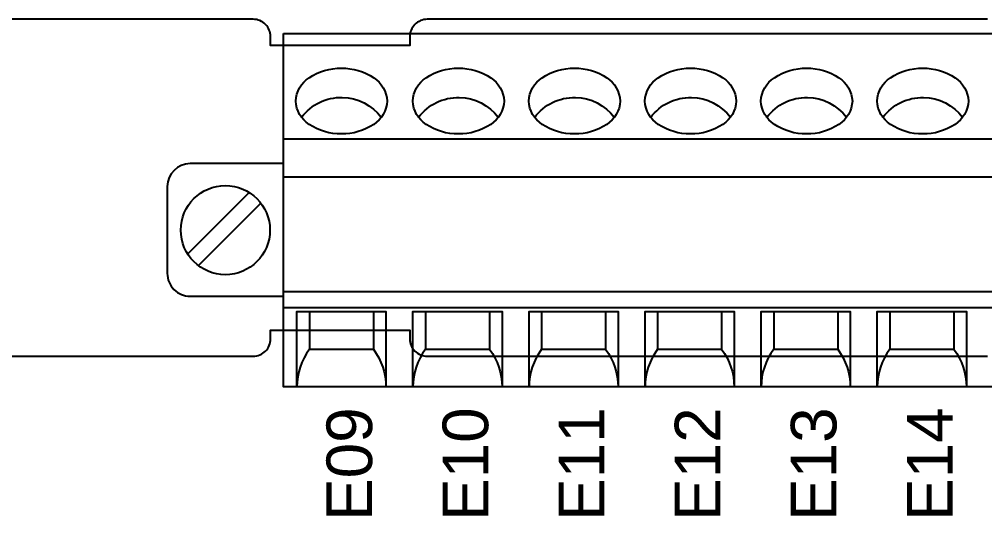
# Model space of a CAD drawing. Extents: x 0.3 to 23.7, y 0.2 to 17.8.
# Drawn here: x 20.347 to 22.011, y 3.243 to 4.097 of the extents above; entities that cross this region are included whole.
import ezdxf

# ---------------------------------------------------------------- set-up
doc = ezdxf.new("R2010")
doc.units = 0
doc.header["$MEASUREMENT"] = 0
for name, color, linetype in [('4_01__0-__EMPTY', 7, 'CONTINUOUS'), ('4_02__B-___3__DI___4__DO__', 7, 'CONTINUOUS'), ('4_03__1-___4__DI___4__DO_E', 7, 'CONTINUOUS'), ('4_04__C-___4__DI___4__DO_F', 7, 'CONTINUOUS'), ('4_05__D-___4__DI___3__DO_E', 7, 'CONTINUOUS'), ('4_06__2-___8__DO__ELECTROM', 7, 'CONTINUOUS'), ('4_07__3-___8__DI', 7, 'CONTINUOUS'), ('4_08__4-___14__DI', 7, 'CONTINUOUS'), ('4_09__6-___4__AI___4__AO__', 7, 'CONTINUOUS')]:
    doc.layers.add(name, color=color, linetype=linetype)
doc.styles.add('ARIAL', font='arial.ttf')

msp = doc.modelspace()

# ---------------------------------------------------------------- linework, layer by layer
at = {"layer": '4_01__0-__EMPTY'}
for points in [[(22.0155, 4.0971), (21.0502, 4.0971, 0.414214), (21.0203, 4.0672), (21.0203, 4.0521), (20.7803, 4.0521), (20.7803, 4.0672, 0.414214), (20.7505, 4.0971), (19.8552, 4.0971, 0.414214)], [(19.8552, 3.5171), (20.7505, 3.5171, 0.414214), (20.7803, 3.547), (20.7803, 3.5621), (21.0203, 3.5621), (21.0203, 3.547, 0.414214), (21.0502, 3.5171), (22.0155, 3.5171, 0.414214)]]:
    msp.add_lwpolyline(points, format="xyb", dxfattribs=at)
at = {"layer": '4_02__B-___3__DI___4__DO__'}
msp.add_lwpolyline([(20.8024, 4.0728), (22.4024, 4.0728), (22.4024, 3.4641), (20.8024, 3.4641)], close=True, dxfattribs=at)
for points in [[(20.8236, 3.9563, -0.244062), (20.8467, 3.9964, -0.154167), (20.9024, 4.013, -0.154167), (20.958, 3.9964, -0.236767), (20.9811, 3.9563, -0.24406), (20.958, 3.9163, -0.154167), (20.9024, 3.8997, -0.154167), (20.8467, 3.9163, -0.244061)], [(21.0252, 3.9563, -0.244062), (21.0483, 3.9964, -0.154167), (21.1039, 4.0129, -0.154167), (21.1596, 3.9964, -0.236767), (21.1827, 3.9563, -0.24406), (21.1596, 3.9163, -0.154167), (21.1039, 3.8997, -0.154167), (21.0483, 3.9163, -0.244061)], [(21.2252, 3.9563, -0.244062), (21.2483, 3.9964, -0.154167), (21.3039, 4.0129, -0.154167), (21.3596, 3.9964, -0.236767), (21.3827, 3.9563, -0.24406), (21.3596, 3.9163, -0.154167), (21.3039, 3.8997, -0.154167), (21.2483, 3.9163, -0.244061)], [(21.4252, 3.9563, -0.244062), (21.4483, 3.9964, -0.154167), (21.5039, 4.0129, -0.154167), (21.5596, 3.9964, -0.236767), (21.5827, 3.9563, -0.24406), (21.5596, 3.9163, -0.154167), (21.5039, 3.8997, -0.154167), (21.4483, 3.9163, -0.244061)], [(21.6252, 3.9563, -0.244062), (21.6483, 3.9964, -0.154167), (21.7039, 4.0129, -0.154167), (21.7596, 3.9964, -0.236767), (21.7827, 3.9563, -0.24406), (21.7596, 3.9163, -0.154167), (21.7039, 3.8997, -0.154167), (21.6483, 3.9163, -0.244061)], [(21.8252, 3.9563, -0.244062), (21.8483, 3.9964, -0.154167), (21.9039, 4.0129, -0.154167), (21.9596, 3.9964, -0.236767), (21.9827, 3.9563, -0.24406), (21.9596, 3.9163, -0.154167), (21.9039, 3.8997, -0.154167), (21.8483, 3.9163, -0.244061)]]:
    msp.add_lwpolyline(points, format="xyb", close=True, dxfattribs=at)
for points in [[(20.8337, 3.9283, -0.001746), (20.8338, 3.9284, -0.240907), (20.9039, 3.9627, -0.231198), (20.9709, 3.9284, -0.005828), (20.9712, 3.9285)], [(21.0353, 3.9283, -0.001746), (21.0354, 3.9284, -0.240907), (21.1055, 3.9626, -0.231198), (21.1725, 3.9284, -0.005828), (21.1728, 3.9285)], [(21.2353, 3.9283, -0.001746), (21.2354, 3.9284, -0.240907), (21.3055, 3.9626, -0.231198), (21.3725, 3.9284, -0.005828), (21.3728, 3.9285)], [(21.4353, 3.9283, -0.001746), (21.4354, 3.9284, -0.240907), (21.5055, 3.9626, -0.231198), (21.5725, 3.9284, -0.005828), (21.5728, 3.9285)], [(21.6353, 3.9283, -0.001746), (21.6354, 3.9284, -0.240907), (21.7055, 3.9626, -0.231198), (21.7725, 3.9284, -0.005828), (21.7728, 3.9285)], [(21.8353, 3.9283, -0.001746), (21.8354, 3.9284, -0.240907), (21.9055, 3.9626, -0.231198), (21.9725, 3.9284, -0.005828), (21.9728, 3.9285)], [(20.8024, 3.8486), (20.6417, 3.8486, 0.414169), (20.6024, 3.8093), (20.6024, 3.6597, 0.414258), (20.6417, 3.6203), (20.8024, 3.6203)], [(20.8472, 3.5941), (20.8472, 3.529, 0.162853), (20.8256, 3.4641, 1.944453)], [(20.9575, 3.5941), (20.9575, 3.529, -0.162853), (20.9791, 3.4641, -1.944453)], [(21.0472, 3.5941), (21.0472, 3.529, 0.162853), (21.0256, 3.4641, 1.944453)], [(21.1575, 3.5941), (21.1575, 3.529, -0.162853), (21.1791, 3.4641, -1.944453)], [(21.2472, 3.5941), (21.2472, 3.529, 0.162853), (21.2256, 3.4641, 1.944453)], [(21.3575, 3.5941), (21.3575, 3.529, -0.162853), (21.3791, 3.4641, -1.944453)], [(21.4472, 3.5941), (21.4472, 3.529, 0.162853), (21.4256, 3.4641, 1.944453)], [(21.5575, 3.5941), (21.5575, 3.529, -0.162853), (21.5791, 3.4641, -1.944453)], [(21.6472, 3.5941), (21.6472, 3.529, 0.162853), (21.6256, 3.4641, 1.944453)], [(21.7575, 3.5941), (21.7575, 3.529, -0.162853), (21.7791, 3.4641, -1.944453)], [(21.8472, 3.5941), (21.8472, 3.529, 0.162853), (21.8256, 3.4641, 1.944453)], [(21.9575, 3.5941), (21.9575, 3.529, -0.162853), (21.9791, 3.4641, -1.944453)]]:
    msp.add_lwpolyline(points, format="xyb", dxfattribs=at)
for points in [[(20.8024, 3.8912), (22.4024, 3.8912)], [(20.8024, 3.8257), (22.4024, 3.8257)], [(20.6375, 3.6931), (20.7434, 3.799)], [(20.6559, 3.6731), (20.7635, 3.7807)], [(20.8024, 3.6286), (22.4024, 3.6286)], [(20.8024, 3.6008), (22.4024, 3.6008)], [(20.8256, 3.4641), (20.8256, 3.5941), (20.9791, 3.5941), (20.9791, 3.4641)], [(21.0256, 3.4641), (21.0256, 3.5941), (21.1791, 3.5941), (21.1791, 3.4641)], [(21.2256, 3.4641), (21.2256, 3.5941), (21.3791, 3.5941), (21.3791, 3.4641)], [(21.4256, 3.4641), (21.4256, 3.5941), (21.5791, 3.5941), (21.5791, 3.4641)], [(21.6256, 3.4641), (21.6256, 3.5941), (21.7791, 3.5941), (21.7791, 3.4641)], [(21.8256, 3.4641), (21.8256, 3.5941), (21.9791, 3.5941), (21.9791, 3.4641)], [(20.8472, 3.529), (20.9575, 3.529)], [(21.0472, 3.529), (21.1575, 3.529)], [(21.2472, 3.529), (21.3575, 3.529)], [(21.4472, 3.529), (21.5575, 3.529)], [(21.6472, 3.529), (21.7575, 3.529)], [(21.8472, 3.529), (21.9575, 3.529)]]:
    msp.add_lwpolyline(points, dxfattribs=at)
msp.add_circle((20.7024, 3.7342), 0.0768, dxfattribs=at)
at = {"layer": '4_03__1-___4__DI___4__DO_E'}
msp.add_lwpolyline([(20.8024, 4.0728), (22.4024, 4.0728), (22.4024, 3.4641), (20.8024, 3.4641)], close=True, dxfattribs=at)
for points in [[(20.8236, 3.9563, -0.244062), (20.8467, 3.9964, -0.154167), (20.9024, 4.013, -0.154167), (20.958, 3.9964, -0.236767), (20.9811, 3.9563, -0.24406), (20.958, 3.9163, -0.154167), (20.9024, 3.8997, -0.154167), (20.8467, 3.9163, -0.244061)], [(21.0252, 3.9563, -0.244062), (21.0483, 3.9964, -0.154167), (21.1039, 4.0129, -0.154167), (21.1596, 3.9964, -0.236767), (21.1827, 3.9563, -0.24406), (21.1596, 3.9163, -0.154167), (21.1039, 3.8997, -0.154167), (21.0483, 3.9163, -0.244061)], [(21.2252, 3.9563, -0.244062), (21.2483, 3.9964, -0.154167), (21.3039, 4.0129, -0.154167), (21.3596, 3.9964, -0.236767), (21.3827, 3.9563, -0.24406), (21.3596, 3.9163, -0.154167), (21.3039, 3.8997, -0.154167), (21.2483, 3.9163, -0.244061)], [(21.4252, 3.9563, -0.244062), (21.4483, 3.9964, -0.154167), (21.5039, 4.0129, -0.154167), (21.5596, 3.9964, -0.236767), (21.5827, 3.9563, -0.24406), (21.5596, 3.9163, -0.154167), (21.5039, 3.8997, -0.154167), (21.4483, 3.9163, -0.244061)], [(21.6252, 3.9563, -0.244062), (21.6483, 3.9964, -0.154167), (21.7039, 4.0129, -0.154167), (21.7596, 3.9964, -0.236767), (21.7827, 3.9563, -0.24406), (21.7596, 3.9163, -0.154167), (21.7039, 3.8997, -0.154167), (21.6483, 3.9163, -0.244061)], [(21.8252, 3.9563, -0.244062), (21.8483, 3.9964, -0.154167), (21.9039, 4.0129, -0.154167), (21.9596, 3.9964, -0.236767), (21.9827, 3.9563, -0.24406), (21.9596, 3.9163, -0.154167), (21.9039, 3.8997, -0.154167), (21.8483, 3.9163, -0.244061)]]:
    msp.add_lwpolyline(points, format="xyb", close=True, dxfattribs=at)
for points in [[(20.8337, 3.9283, -0.001746), (20.8338, 3.9284, -0.240907), (20.9039, 3.9627, -0.231198), (20.9709, 3.9284, -0.005828), (20.9712, 3.9285)], [(21.0353, 3.9283, -0.001746), (21.0354, 3.9284, -0.240907), (21.1055, 3.9626, -0.231198), (21.1725, 3.9284, -0.005828), (21.1728, 3.9285)], [(21.2353, 3.9283, -0.001746), (21.2354, 3.9284, -0.240907), (21.3055, 3.9626, -0.231198), (21.3725, 3.9284, -0.005828), (21.3728, 3.9285)], [(21.4353, 3.9283, -0.001746), (21.4354, 3.9284, -0.240907), (21.5055, 3.9626, -0.231198), (21.5725, 3.9284, -0.005828), (21.5728, 3.9285)], [(21.6353, 3.9283, -0.001746), (21.6354, 3.9284, -0.240907), (21.7055, 3.9626, -0.231198), (21.7725, 3.9284, -0.005828), (21.7728, 3.9285)], [(21.8353, 3.9283, -0.001746), (21.8354, 3.9284, -0.240907), (21.9055, 3.9626, -0.231198), (21.9725, 3.9284, -0.005828), (21.9728, 3.9285)], [(20.8024, 3.8486), (20.6417, 3.8486, 0.414169), (20.6024, 3.8093), (20.6024, 3.6597, 0.414258), (20.6417, 3.6203), (20.8024, 3.6203)], [(20.8472, 3.5941), (20.8472, 3.529, 0.162853), (20.8256, 3.4641, 1.944453)], [(20.9575, 3.5941), (20.9575, 3.529, -0.162853), (20.9791, 3.4641, -1.944453)], [(21.0472, 3.5941), (21.0472, 3.529, 0.162853), (21.0256, 3.4641, 1.944453)], [(21.1575, 3.5941), (21.1575, 3.529, -0.162853), (21.1791, 3.4641, -1.944453)], [(21.2472, 3.5941), (21.2472, 3.529, 0.162853), (21.2256, 3.4641, 1.944453)], [(21.3575, 3.5941), (21.3575, 3.529, -0.162853), (21.3791, 3.4641, -1.944453)], [(21.4472, 3.5941), (21.4472, 3.529, 0.162853), (21.4256, 3.4641, 1.944453)], [(21.5575, 3.5941), (21.5575, 3.529, -0.162853), (21.5791, 3.4641, -1.944453)], [(21.6472, 3.5941), (21.6472, 3.529, 0.162853), (21.6256, 3.4641, 1.944453)], [(21.7575, 3.5941), (21.7575, 3.529, -0.162853), (21.7791, 3.4641, -1.944453)], [(21.8472, 3.5941), (21.8472, 3.529, 0.162853), (21.8256, 3.4641, 1.944453)], [(21.9575, 3.5941), (21.9575, 3.529, -0.162853), (21.9791, 3.4641, -1.944453)]]:
    msp.add_lwpolyline(points, format="xyb", dxfattribs=at)
for points in [[(20.8024, 3.8912), (22.4024, 3.8912)], [(20.8024, 3.8257), (22.4024, 3.8257)], [(20.6375, 3.6931), (20.7434, 3.799)], [(20.6559, 3.6731), (20.7635, 3.7807)], [(20.8024, 3.6286), (22.4024, 3.6286)], [(20.8024, 3.6008), (22.4024, 3.6008)], [(20.8256, 3.4641), (20.8256, 3.5941), (20.9791, 3.5941), (20.9791, 3.4641)], [(21.0256, 3.4641), (21.0256, 3.5941), (21.1791, 3.5941), (21.1791, 3.4641)], [(21.2256, 3.4641), (21.2256, 3.5941), (21.3791, 3.5941), (21.3791, 3.4641)], [(21.4256, 3.4641), (21.4256, 3.5941), (21.5791, 3.5941), (21.5791, 3.4641)], [(21.6256, 3.4641), (21.6256, 3.5941), (21.7791, 3.5941), (21.7791, 3.4641)], [(21.8256, 3.4641), (21.8256, 3.5941), (21.9791, 3.5941), (21.9791, 3.4641)], [(20.8472, 3.529), (20.9575, 3.529)], [(21.0472, 3.529), (21.1575, 3.529)], [(21.2472, 3.529), (21.3575, 3.529)], [(21.4472, 3.529), (21.5575, 3.529)], [(21.6472, 3.529), (21.7575, 3.529)], [(21.8472, 3.529), (21.9575, 3.529)]]:
    msp.add_lwpolyline(points, dxfattribs=at)
msp.add_circle((20.7024, 3.7342), 0.0768, dxfattribs=at)
at = {"layer": '4_04__C-___4__DI___4__DO_F'}
msp.add_lwpolyline([(20.8024, 4.0728), (22.4024, 4.0728), (22.4024, 3.4641), (20.8024, 3.4641)], close=True, dxfattribs=at)
for points in [[(20.8236, 3.9563, -0.244062), (20.8467, 3.9964, -0.154167), (20.9024, 4.013, -0.154167), (20.958, 3.9964, -0.236767), (20.9811, 3.9563, -0.24406), (20.958, 3.9163, -0.154167), (20.9024, 3.8997, -0.154167), (20.8467, 3.9163, -0.244061)], [(21.0252, 3.9563, -0.244062), (21.0483, 3.9964, -0.154167), (21.1039, 4.0129, -0.154167), (21.1596, 3.9964, -0.236767), (21.1827, 3.9563, -0.24406), (21.1596, 3.9163, -0.154167), (21.1039, 3.8997, -0.154167), (21.0483, 3.9163, -0.244061)], [(21.2252, 3.9563, -0.244062), (21.2483, 3.9964, -0.154167), (21.3039, 4.0129, -0.154167), (21.3596, 3.9964, -0.236767), (21.3827, 3.9563, -0.24406), (21.3596, 3.9163, -0.154167), (21.3039, 3.8997, -0.154167), (21.2483, 3.9163, -0.244061)], [(21.4252, 3.9563, -0.244062), (21.4483, 3.9964, -0.154167), (21.5039, 4.0129, -0.154167), (21.5596, 3.9964, -0.236767), (21.5827, 3.9563, -0.24406), (21.5596, 3.9163, -0.154167), (21.5039, 3.8997, -0.154167), (21.4483, 3.9163, -0.244061)], [(21.6252, 3.9563, -0.244062), (21.6483, 3.9964, -0.154167), (21.7039, 4.0129, -0.154167), (21.7596, 3.9964, -0.236767), (21.7827, 3.9563, -0.24406), (21.7596, 3.9163, -0.154167), (21.7039, 3.8997, -0.154167), (21.6483, 3.9163, -0.244061)], [(21.8252, 3.9563, -0.244062), (21.8483, 3.9964, -0.154167), (21.9039, 4.0129, -0.154167), (21.9596, 3.9964, -0.236767), (21.9827, 3.9563, -0.24406), (21.9596, 3.9163, -0.154167), (21.9039, 3.8997, -0.154167), (21.8483, 3.9163, -0.244061)]]:
    msp.add_lwpolyline(points, format="xyb", close=True, dxfattribs=at)
for points in [[(20.8337, 3.9283, -0.001746), (20.8338, 3.9284, -0.240907), (20.9039, 3.9627, -0.231198), (20.9709, 3.9284, -0.005828), (20.9712, 3.9285)], [(21.0353, 3.9283, -0.001746), (21.0354, 3.9284, -0.240907), (21.1055, 3.9626, -0.231198), (21.1725, 3.9284, -0.005828), (21.1728, 3.9285)], [(21.2353, 3.9283, -0.001746), (21.2354, 3.9284, -0.240907), (21.3055, 3.9626, -0.231198), (21.3725, 3.9284, -0.005828), (21.3728, 3.9285)], [(21.4353, 3.9283, -0.001746), (21.4354, 3.9284, -0.240907), (21.5055, 3.9626, -0.231198), (21.5725, 3.9284, -0.005828), (21.5728, 3.9285)], [(21.6353, 3.9283, -0.001746), (21.6354, 3.9284, -0.240907), (21.7055, 3.9626, -0.231198), (21.7725, 3.9284, -0.005828), (21.7728, 3.9285)], [(21.8353, 3.9283, -0.001746), (21.8354, 3.9284, -0.240907), (21.9055, 3.9626, -0.231198), (21.9725, 3.9284, -0.005828), (21.9728, 3.9285)], [(20.8024, 3.8486), (20.6417, 3.8486, 0.414169), (20.6024, 3.8093), (20.6024, 3.6597, 0.414258), (20.6417, 3.6203), (20.8024, 3.6203)], [(20.8472, 3.5941), (20.8472, 3.529, 0.162853), (20.8256, 3.4641, 1.944453)], [(20.9575, 3.5941), (20.9575, 3.529, -0.162853), (20.9791, 3.4641, -1.944453)], [(21.0472, 3.5941), (21.0472, 3.529, 0.162853), (21.0256, 3.4641, 1.944453)], [(21.1575, 3.5941), (21.1575, 3.529, -0.162853), (21.1791, 3.4641, -1.944453)], [(21.2472, 3.5941), (21.2472, 3.529, 0.162853), (21.2256, 3.4641, 1.944453)], [(21.3575, 3.5941), (21.3575, 3.529, -0.162853), (21.3791, 3.4641, -1.944453)], [(21.4472, 3.5941), (21.4472, 3.529, 0.162853), (21.4256, 3.4641, 1.944453)], [(21.5575, 3.5941), (21.5575, 3.529, -0.162853), (21.5791, 3.4641, -1.944453)], [(21.6472, 3.5941), (21.6472, 3.529, 0.162853), (21.6256, 3.4641, 1.944453)], [(21.7575, 3.5941), (21.7575, 3.529, -0.162853), (21.7791, 3.4641, -1.944453)], [(21.8472, 3.5941), (21.8472, 3.529, 0.162853), (21.8256, 3.4641, 1.944453)], [(21.9575, 3.5941), (21.9575, 3.529, -0.162853), (21.9791, 3.4641, -1.944453)]]:
    msp.add_lwpolyline(points, format="xyb", dxfattribs=at)
for points in [[(20.8024, 3.8912), (22.4024, 3.8912)], [(20.8024, 3.8257), (22.4024, 3.8257)], [(20.6375, 3.6931), (20.7434, 3.799)], [(20.6559, 3.6731), (20.7635, 3.7807)], [(20.8024, 3.6286), (22.4024, 3.6286)], [(20.8024, 3.6008), (22.4024, 3.6008)], [(20.8256, 3.4641), (20.8256, 3.5941), (20.9791, 3.5941), (20.9791, 3.4641)], [(21.0256, 3.4641), (21.0256, 3.5941), (21.1791, 3.5941), (21.1791, 3.4641)], [(21.2256, 3.4641), (21.2256, 3.5941), (21.3791, 3.5941), (21.3791, 3.4641)], [(21.4256, 3.4641), (21.4256, 3.5941), (21.5791, 3.5941), (21.5791, 3.4641)], [(21.6256, 3.4641), (21.6256, 3.5941), (21.7791, 3.5941), (21.7791, 3.4641)], [(21.8256, 3.4641), (21.8256, 3.5941), (21.9791, 3.5941), (21.9791, 3.4641)], [(20.8472, 3.529), (20.9575, 3.529)], [(21.0472, 3.529), (21.1575, 3.529)], [(21.2472, 3.529), (21.3575, 3.529)], [(21.4472, 3.529), (21.5575, 3.529)], [(21.6472, 3.529), (21.7575, 3.529)], [(21.8472, 3.529), (21.9575, 3.529)]]:
    msp.add_lwpolyline(points, dxfattribs=at)
msp.add_circle((20.7024, 3.7342), 0.0768, dxfattribs=at)
at = {"layer": '4_05__D-___4__DI___3__DO_E'}
msp.add_lwpolyline([(20.8024, 4.0728), (22.4024, 4.0728), (22.4024, 3.4641), (20.8024, 3.4641)], close=True, dxfattribs=at)
for points in [[(20.8236, 3.9563, -0.244062), (20.8467, 3.9964, -0.154167), (20.9024, 4.013, -0.154167), (20.958, 3.9964, -0.236767), (20.9811, 3.9563, -0.24406), (20.958, 3.9163, -0.154167), (20.9024, 3.8997, -0.154167), (20.8467, 3.9163, -0.244061)], [(21.0252, 3.9563, -0.244062), (21.0483, 3.9964, -0.154167), (21.1039, 4.0129, -0.154167), (21.1596, 3.9964, -0.236767), (21.1827, 3.9563, -0.24406), (21.1596, 3.9163, -0.154167), (21.1039, 3.8997, -0.154167), (21.0483, 3.9163, -0.244061)], [(21.2252, 3.9563, -0.244062), (21.2483, 3.9964, -0.154167), (21.3039, 4.0129, -0.154167), (21.3596, 3.9964, -0.236767), (21.3827, 3.9563, -0.24406), (21.3596, 3.9163, -0.154167), (21.3039, 3.8997, -0.154167), (21.2483, 3.9163, -0.244061)], [(21.4252, 3.9563, -0.244062), (21.4483, 3.9964, -0.154167), (21.5039, 4.0129, -0.154167), (21.5596, 3.9964, -0.236767), (21.5827, 3.9563, -0.24406), (21.5596, 3.9163, -0.154167), (21.5039, 3.8997, -0.154167), (21.4483, 3.9163, -0.244061)], [(21.6252, 3.9563, -0.244062), (21.6483, 3.9964, -0.154167), (21.7039, 4.0129, -0.154167), (21.7596, 3.9964, -0.236767), (21.7827, 3.9563, -0.24406), (21.7596, 3.9163, -0.154167), (21.7039, 3.8997, -0.154167), (21.6483, 3.9163, -0.244061)], [(21.8252, 3.9563, -0.244062), (21.8483, 3.9964, -0.154167), (21.9039, 4.0129, -0.154167), (21.9596, 3.9964, -0.236767), (21.9827, 3.9563, -0.24406), (21.9596, 3.9163, -0.154167), (21.9039, 3.8997, -0.154167), (21.8483, 3.9163, -0.244061)]]:
    msp.add_lwpolyline(points, format="xyb", close=True, dxfattribs=at)
for points in [[(20.8337, 3.9283, -0.001746), (20.8338, 3.9284, -0.240907), (20.9039, 3.9627, -0.231198), (20.9709, 3.9284, -0.005828), (20.9712, 3.9285)], [(21.0353, 3.9283, -0.001746), (21.0354, 3.9284, -0.240907), (21.1055, 3.9626, -0.231198), (21.1725, 3.9284, -0.005828), (21.1728, 3.9285)], [(21.2353, 3.9283, -0.001746), (21.2354, 3.9284, -0.240907), (21.3055, 3.9626, -0.231198), (21.3725, 3.9284, -0.005828), (21.3728, 3.9285)], [(21.4353, 3.9283, -0.001746), (21.4354, 3.9284, -0.240907), (21.5055, 3.9626, -0.231198), (21.5725, 3.9284, -0.005828), (21.5728, 3.9285)], [(21.6353, 3.9283, -0.001746), (21.6354, 3.9284, -0.240907), (21.7055, 3.9626, -0.231198), (21.7725, 3.9284, -0.005828), (21.7728, 3.9285)], [(21.8353, 3.9283, -0.001746), (21.8354, 3.9284, -0.240907), (21.9055, 3.9626, -0.231198), (21.9725, 3.9284, -0.005828), (21.9728, 3.9285)], [(20.8024, 3.8486), (20.6417, 3.8486, 0.414169), (20.6024, 3.8093), (20.6024, 3.6597, 0.414258), (20.6417, 3.6203), (20.8024, 3.6203)], [(20.8472, 3.5941), (20.8472, 3.529, 0.162853), (20.8256, 3.4641, 1.944453)], [(20.9575, 3.5941), (20.9575, 3.529, -0.162853), (20.9791, 3.4641, -1.944453)], [(21.0472, 3.5941), (21.0472, 3.529, 0.162853), (21.0256, 3.4641, 1.944453)], [(21.1575, 3.5941), (21.1575, 3.529, -0.162853), (21.1791, 3.4641, -1.944453)], [(21.2472, 3.5941), (21.2472, 3.529, 0.162853), (21.2256, 3.4641, 1.944453)], [(21.3575, 3.5941), (21.3575, 3.529, -0.162853), (21.3791, 3.4641, -1.944453)], [(21.4472, 3.5941), (21.4472, 3.529, 0.162853), (21.4256, 3.4641, 1.944453)], [(21.5575, 3.5941), (21.5575, 3.529, -0.162853), (21.5791, 3.4641, -1.944453)], [(21.6472, 3.5941), (21.6472, 3.529, 0.162853), (21.6256, 3.4641, 1.944453)], [(21.7575, 3.5941), (21.7575, 3.529, -0.162853), (21.7791, 3.4641, -1.944453)], [(21.8472, 3.5941), (21.8472, 3.529, 0.162853), (21.8256, 3.4641, 1.944453)], [(21.9575, 3.5941), (21.9575, 3.529, -0.162853), (21.9791, 3.4641, -1.944453)]]:
    msp.add_lwpolyline(points, format="xyb", dxfattribs=at)
for points in [[(20.8024, 3.8912), (22.4024, 3.8912)], [(20.8024, 3.8257), (22.4024, 3.8257)], [(20.6375, 3.6931), (20.7434, 3.799)], [(20.6559, 3.6731), (20.7635, 3.7807)], [(20.8024, 3.6286), (22.4024, 3.6286)], [(20.8024, 3.6008), (22.4024, 3.6008)], [(20.8256, 3.4641), (20.8256, 3.5941), (20.9791, 3.5941), (20.9791, 3.4641)], [(21.0256, 3.4641), (21.0256, 3.5941), (21.1791, 3.5941), (21.1791, 3.4641)], [(21.2256, 3.4641), (21.2256, 3.5941), (21.3791, 3.5941), (21.3791, 3.4641)], [(21.4256, 3.4641), (21.4256, 3.5941), (21.5791, 3.5941), (21.5791, 3.4641)], [(21.6256, 3.4641), (21.6256, 3.5941), (21.7791, 3.5941), (21.7791, 3.4641)], [(21.8256, 3.4641), (21.8256, 3.5941), (21.9791, 3.5941), (21.9791, 3.4641)], [(20.8472, 3.529), (20.9575, 3.529)], [(21.0472, 3.529), (21.1575, 3.529)], [(21.2472, 3.529), (21.3575, 3.529)], [(21.4472, 3.529), (21.5575, 3.529)], [(21.6472, 3.529), (21.7575, 3.529)], [(21.8472, 3.529), (21.9575, 3.529)]]:
    msp.add_lwpolyline(points, dxfattribs=at)
msp.add_circle((20.7024, 3.7342), 0.0768, dxfattribs=at)
at = {"layer": '4_06__2-___8__DO__ELECTROM'}
msp.add_lwpolyline([(20.8024, 4.0728), (22.4024, 4.0728), (22.4024, 3.4641), (20.8024, 3.4641)], close=True, dxfattribs=at)
for points in [[(20.8236, 3.9563, -0.244062), (20.8467, 3.9964, -0.154167), (20.9024, 4.013, -0.154167), (20.958, 3.9964, -0.236767), (20.9811, 3.9563, -0.24406), (20.958, 3.9163, -0.154167), (20.9024, 3.8997, -0.154167), (20.8467, 3.9163, -0.244061)], [(21.0252, 3.9563, -0.244062), (21.0483, 3.9964, -0.154167), (21.1039, 4.0129, -0.154167), (21.1596, 3.9964, -0.236767), (21.1827, 3.9563, -0.24406), (21.1596, 3.9163, -0.154167), (21.1039, 3.8997, -0.154167), (21.0483, 3.9163, -0.244061)], [(21.2252, 3.9563, -0.244062), (21.2483, 3.9964, -0.154167), (21.3039, 4.0129, -0.154167), (21.3596, 3.9964, -0.236767), (21.3827, 3.9563, -0.24406), (21.3596, 3.9163, -0.154167), (21.3039, 3.8997, -0.154167), (21.2483, 3.9163, -0.244061)], [(21.4252, 3.9563, -0.244062), (21.4483, 3.9964, -0.154167), (21.5039, 4.0129, -0.154167), (21.5596, 3.9964, -0.236767), (21.5827, 3.9563, -0.24406), (21.5596, 3.9163, -0.154167), (21.5039, 3.8997, -0.154167), (21.4483, 3.9163, -0.244061)], [(21.6252, 3.9563, -0.244062), (21.6483, 3.9964, -0.154167), (21.7039, 4.0129, -0.154167), (21.7596, 3.9964, -0.236767), (21.7827, 3.9563, -0.24406), (21.7596, 3.9163, -0.154167), (21.7039, 3.8997, -0.154167), (21.6483, 3.9163, -0.244061)], [(21.8252, 3.9563, -0.244062), (21.8483, 3.9964, -0.154167), (21.9039, 4.0129, -0.154167), (21.9596, 3.9964, -0.236767), (21.9827, 3.9563, -0.24406), (21.9596, 3.9163, -0.154167), (21.9039, 3.8997, -0.154167), (21.8483, 3.9163, -0.244061)]]:
    msp.add_lwpolyline(points, format="xyb", close=True, dxfattribs=at)
for points in [[(20.8337, 3.9283, -0.001746), (20.8338, 3.9284, -0.240907), (20.9039, 3.9627, -0.231198), (20.9709, 3.9284, -0.005828), (20.9712, 3.9285)], [(21.0353, 3.9283, -0.001746), (21.0354, 3.9284, -0.240907), (21.1055, 3.9626, -0.231198), (21.1725, 3.9284, -0.005828), (21.1728, 3.9285)], [(21.2353, 3.9283, -0.001746), (21.2354, 3.9284, -0.240907), (21.3055, 3.9626, -0.231198), (21.3725, 3.9284, -0.005828), (21.3728, 3.9285)], [(21.4353, 3.9283, -0.001746), (21.4354, 3.9284, -0.240907), (21.5055, 3.9626, -0.231198), (21.5725, 3.9284, -0.005828), (21.5728, 3.9285)], [(21.6353, 3.9283, -0.001746), (21.6354, 3.9284, -0.240907), (21.7055, 3.9626, -0.231198), (21.7725, 3.9284, -0.005828), (21.7728, 3.9285)], [(21.8353, 3.9283, -0.001746), (21.8354, 3.9284, -0.240907), (21.9055, 3.9626, -0.231198), (21.9725, 3.9284, -0.005828), (21.9728, 3.9285)], [(20.8024, 3.8486), (20.6417, 3.8486, 0.414169), (20.6024, 3.8093), (20.6024, 3.6597, 0.414258), (20.6417, 3.6203), (20.8024, 3.6203)], [(20.8472, 3.5941), (20.8472, 3.529, 0.162853), (20.8256, 3.4641, 1.944453)], [(20.9575, 3.5941), (20.9575, 3.529, -0.162853), (20.9791, 3.4641, -1.944453)], [(21.0472, 3.5941), (21.0472, 3.529, 0.162853), (21.0256, 3.4641, 1.944453)], [(21.1575, 3.5941), (21.1575, 3.529, -0.162853), (21.1791, 3.4641, -1.944453)], [(21.2472, 3.5941), (21.2472, 3.529, 0.162853), (21.2256, 3.4641, 1.944453)], [(21.3575, 3.5941), (21.3575, 3.529, -0.162853), (21.3791, 3.4641, -1.944453)], [(21.4472, 3.5941), (21.4472, 3.529, 0.162853), (21.4256, 3.4641, 1.944453)], [(21.5575, 3.5941), (21.5575, 3.529, -0.162853), (21.5791, 3.4641, -1.944453)], [(21.6472, 3.5941), (21.6472, 3.529, 0.162853), (21.6256, 3.4641, 1.944453)], [(21.7575, 3.5941), (21.7575, 3.529, -0.162853), (21.7791, 3.4641, -1.944453)], [(21.8472, 3.5941), (21.8472, 3.529, 0.162853), (21.8256, 3.4641, 1.944453)], [(21.9575, 3.5941), (21.9575, 3.529, -0.162853), (21.9791, 3.4641, -1.944453)]]:
    msp.add_lwpolyline(points, format="xyb", dxfattribs=at)
for points in [[(20.8024, 3.8912), (22.4024, 3.8912)], [(20.8024, 3.8257), (22.4024, 3.8257)], [(20.6375, 3.6931), (20.7434, 3.799)], [(20.6559, 3.6731), (20.7635, 3.7807)], [(20.8024, 3.6286), (22.4024, 3.6286)], [(20.8024, 3.6008), (22.4024, 3.6008)], [(20.8256, 3.4641), (20.8256, 3.5941), (20.9791, 3.5941), (20.9791, 3.4641)], [(21.0256, 3.4641), (21.0256, 3.5941), (21.1791, 3.5941), (21.1791, 3.4641)], [(21.2256, 3.4641), (21.2256, 3.5941), (21.3791, 3.5941), (21.3791, 3.4641)], [(21.4256, 3.4641), (21.4256, 3.5941), (21.5791, 3.5941), (21.5791, 3.4641)], [(21.6256, 3.4641), (21.6256, 3.5941), (21.7791, 3.5941), (21.7791, 3.4641)], [(21.8256, 3.4641), (21.8256, 3.5941), (21.9791, 3.5941), (21.9791, 3.4641)], [(20.8472, 3.529), (20.9575, 3.529)], [(21.0472, 3.529), (21.1575, 3.529)], [(21.2472, 3.529), (21.3575, 3.529)], [(21.4472, 3.529), (21.5575, 3.529)], [(21.6472, 3.529), (21.7575, 3.529)], [(21.8472, 3.529), (21.9575, 3.529)]]:
    msp.add_lwpolyline(points, dxfattribs=at)
msp.add_circle((20.7024, 3.7342), 0.0768, dxfattribs=at)
at = {"layer": '4_07__3-___8__DI'}
msp.add_lwpolyline([(20.8024, 4.0728), (22.4024, 4.0728), (22.4024, 3.4641), (20.8024, 3.4641)], close=True, dxfattribs=at)
for points in [[(20.8236, 3.9563, -0.244062), (20.8467, 3.9964, -0.154167), (20.9024, 4.013, -0.154167), (20.958, 3.9964, -0.236767), (20.9811, 3.9563, -0.24406), (20.958, 3.9163, -0.154167), (20.9024, 3.8997, -0.154167), (20.8467, 3.9163, -0.244061)], [(21.0252, 3.9563, -0.244062), (21.0483, 3.9964, -0.154167), (21.1039, 4.0129, -0.154167), (21.1596, 3.9964, -0.236767), (21.1827, 3.9563, -0.24406), (21.1596, 3.9163, -0.154167), (21.1039, 3.8997, -0.154167), (21.0483, 3.9163, -0.244061)], [(21.2252, 3.9563, -0.244062), (21.2483, 3.9964, -0.154167), (21.3039, 4.0129, -0.154167), (21.3596, 3.9964, -0.236767), (21.3827, 3.9563, -0.24406), (21.3596, 3.9163, -0.154167), (21.3039, 3.8997, -0.154167), (21.2483, 3.9163, -0.244061)], [(21.4252, 3.9563, -0.244062), (21.4483, 3.9964, -0.154167), (21.5039, 4.0129, -0.154167), (21.5596, 3.9964, -0.236767), (21.5827, 3.9563, -0.24406), (21.5596, 3.9163, -0.154167), (21.5039, 3.8997, -0.154167), (21.4483, 3.9163, -0.244061)], [(21.6252, 3.9563, -0.244062), (21.6483, 3.9964, -0.154167), (21.7039, 4.0129, -0.154167), (21.7596, 3.9964, -0.236767), (21.7827, 3.9563, -0.24406), (21.7596, 3.9163, -0.154167), (21.7039, 3.8997, -0.154167), (21.6483, 3.9163, -0.244061)], [(21.8252, 3.9563, -0.244062), (21.8483, 3.9964, -0.154167), (21.9039, 4.0129, -0.154167), (21.9596, 3.9964, -0.236767), (21.9827, 3.9563, -0.24406), (21.9596, 3.9163, -0.154167), (21.9039, 3.8997, -0.154167), (21.8483, 3.9163, -0.244061)]]:
    msp.add_lwpolyline(points, format="xyb", close=True, dxfattribs=at)
for points in [[(20.8337, 3.9283, -0.001746), (20.8338, 3.9284, -0.240907), (20.9039, 3.9627, -0.231198), (20.9709, 3.9284, -0.005828), (20.9712, 3.9285)], [(21.0353, 3.9283, -0.001746), (21.0354, 3.9284, -0.240907), (21.1055, 3.9626, -0.231198), (21.1725, 3.9284, -0.005828), (21.1728, 3.9285)], [(21.2353, 3.9283, -0.001746), (21.2354, 3.9284, -0.240907), (21.3055, 3.9626, -0.231198), (21.3725, 3.9284, -0.005828), (21.3728, 3.9285)], [(21.4353, 3.9283, -0.001746), (21.4354, 3.9284, -0.240907), (21.5055, 3.9626, -0.231198), (21.5725, 3.9284, -0.005828), (21.5728, 3.9285)], [(21.6353, 3.9283, -0.001746), (21.6354, 3.9284, -0.240907), (21.7055, 3.9626, -0.231198), (21.7725, 3.9284, -0.005828), (21.7728, 3.9285)], [(21.8353, 3.9283, -0.001746), (21.8354, 3.9284, -0.240907), (21.9055, 3.9626, -0.231198), (21.9725, 3.9284, -0.005828), (21.9728, 3.9285)], [(20.8024, 3.8486), (20.6417, 3.8486, 0.414169), (20.6024, 3.8093), (20.6024, 3.6597, 0.414258), (20.6417, 3.6203), (20.8024, 3.6203)], [(20.8472, 3.5941), (20.8472, 3.529, 0.162853), (20.8256, 3.4641, 1.944453)], [(20.9575, 3.5941), (20.9575, 3.529, -0.162853), (20.9791, 3.4641, -1.944453)], [(21.0472, 3.5941), (21.0472, 3.529, 0.162853), (21.0256, 3.4641, 1.944453)], [(21.1575, 3.5941), (21.1575, 3.529, -0.162853), (21.1791, 3.4641, -1.944453)], [(21.2472, 3.5941), (21.2472, 3.529, 0.162853), (21.2256, 3.4641, 1.944453)], [(21.3575, 3.5941), (21.3575, 3.529, -0.162853), (21.3791, 3.4641, -1.944453)], [(21.4472, 3.5941), (21.4472, 3.529, 0.162853), (21.4256, 3.4641, 1.944453)], [(21.5575, 3.5941), (21.5575, 3.529, -0.162853), (21.5791, 3.4641, -1.944453)], [(21.6472, 3.5941), (21.6472, 3.529, 0.162853), (21.6256, 3.4641, 1.944453)], [(21.7575, 3.5941), (21.7575, 3.529, -0.162853), (21.7791, 3.4641, -1.944453)], [(21.8472, 3.5941), (21.8472, 3.529, 0.162853), (21.8256, 3.4641, 1.944453)], [(21.9575, 3.5941), (21.9575, 3.529, -0.162853), (21.9791, 3.4641, -1.944453)]]:
    msp.add_lwpolyline(points, format="xyb", dxfattribs=at)
for points in [[(20.8024, 3.8912), (22.4024, 3.8912)], [(20.8024, 3.8257), (22.4024, 3.8257)], [(20.6375, 3.6931), (20.7434, 3.799)], [(20.6559, 3.6731), (20.7635, 3.7807)], [(20.8024, 3.6286), (22.4024, 3.6286)], [(20.8024, 3.6008), (22.4024, 3.6008)], [(20.8256, 3.4641), (20.8256, 3.5941), (20.9791, 3.5941), (20.9791, 3.4641)], [(21.0256, 3.4641), (21.0256, 3.5941), (21.1791, 3.5941), (21.1791, 3.4641)], [(21.2256, 3.4641), (21.2256, 3.5941), (21.3791, 3.5941), (21.3791, 3.4641)], [(21.4256, 3.4641), (21.4256, 3.5941), (21.5791, 3.5941), (21.5791, 3.4641)], [(21.6256, 3.4641), (21.6256, 3.5941), (21.7791, 3.5941), (21.7791, 3.4641)], [(21.8256, 3.4641), (21.8256, 3.5941), (21.9791, 3.5941), (21.9791, 3.4641)], [(20.8472, 3.529), (20.9575, 3.529)], [(21.0472, 3.529), (21.1575, 3.529)], [(21.2472, 3.529), (21.3575, 3.529)], [(21.4472, 3.529), (21.5575, 3.529)], [(21.6472, 3.529), (21.7575, 3.529)], [(21.8472, 3.529), (21.9575, 3.529)]]:
    msp.add_lwpolyline(points, dxfattribs=at)
msp.add_circle((20.7024, 3.7342), 0.0768, dxfattribs=at)
at = {"layer": '4_08__4-___14__DI'}
msp.add_lwpolyline([(20.8024, 4.0728), (22.4024, 4.0728), (22.4024, 3.4641), (20.8024, 3.4641)], close=True, dxfattribs=at)
for points in [[(20.8236, 3.9563, -0.244062), (20.8467, 3.9964, -0.154167), (20.9024, 4.013, -0.154167), (20.958, 3.9964, -0.236767), (20.9811, 3.9563, -0.24406), (20.958, 3.9163, -0.154167), (20.9024, 3.8997, -0.154167), (20.8467, 3.9163, -0.244061)], [(21.0252, 3.9563, -0.244062), (21.0483, 3.9964, -0.154167), (21.1039, 4.0129, -0.154167), (21.1596, 3.9964, -0.236767), (21.1827, 3.9563, -0.24406), (21.1596, 3.9163, -0.154167), (21.1039, 3.8997, -0.154167), (21.0483, 3.9163, -0.244061)], [(21.2252, 3.9563, -0.244062), (21.2483, 3.9964, -0.154167), (21.3039, 4.0129, -0.154167), (21.3596, 3.9964, -0.236767), (21.3827, 3.9563, -0.24406), (21.3596, 3.9163, -0.154167), (21.3039, 3.8997, -0.154167), (21.2483, 3.9163, -0.244061)], [(21.4252, 3.9563, -0.244062), (21.4483, 3.9964, -0.154167), (21.5039, 4.0129, -0.154167), (21.5596, 3.9964, -0.236767), (21.5827, 3.9563, -0.24406), (21.5596, 3.9163, -0.154167), (21.5039, 3.8997, -0.154167), (21.4483, 3.9163, -0.244061)], [(21.6252, 3.9563, -0.244062), (21.6483, 3.9964, -0.154167), (21.7039, 4.0129, -0.154167), (21.7596, 3.9964, -0.236767), (21.7827, 3.9563, -0.24406), (21.7596, 3.9163, -0.154167), (21.7039, 3.8997, -0.154167), (21.6483, 3.9163, -0.244061)], [(21.8252, 3.9563, -0.244062), (21.8483, 3.9964, -0.154167), (21.9039, 4.0129, -0.154167), (21.9596, 3.9964, -0.236767), (21.9827, 3.9563, -0.24406), (21.9596, 3.9163, -0.154167), (21.9039, 3.8997, -0.154167), (21.8483, 3.9163, -0.244061)]]:
    msp.add_lwpolyline(points, format="xyb", close=True, dxfattribs=at)
for points in [[(20.8337, 3.9283, -0.001746), (20.8338, 3.9284, -0.240907), (20.9039, 3.9627, -0.231198), (20.9709, 3.9284, -0.005828), (20.9712, 3.9285)], [(21.0353, 3.9283, -0.001746), (21.0354, 3.9284, -0.240907), (21.1055, 3.9626, -0.231198), (21.1725, 3.9284, -0.005828), (21.1728, 3.9285)], [(21.2353, 3.9283, -0.001746), (21.2354, 3.9284, -0.240907), (21.3055, 3.9626, -0.231198), (21.3725, 3.9284, -0.005828), (21.3728, 3.9285)], [(21.4353, 3.9283, -0.001746), (21.4354, 3.9284, -0.240907), (21.5055, 3.9626, -0.231198), (21.5725, 3.9284, -0.005828), (21.5728, 3.9285)], [(21.6353, 3.9283, -0.001746), (21.6354, 3.9284, -0.240907), (21.7055, 3.9626, -0.231198), (21.7725, 3.9284, -0.005828), (21.7728, 3.9285)], [(21.8353, 3.9283, -0.001746), (21.8354, 3.9284, -0.240907), (21.9055, 3.9626, -0.231198), (21.9725, 3.9284, -0.005828), (21.9728, 3.9285)], [(20.8024, 3.8486), (20.6417, 3.8486, 0.414169), (20.6024, 3.8093), (20.6024, 3.6597, 0.414258), (20.6417, 3.6203), (20.8024, 3.6203)], [(20.8472, 3.5941), (20.8472, 3.529, 0.162853), (20.8256, 3.4641, 1.944453)], [(20.9575, 3.5941), (20.9575, 3.529, -0.162853), (20.9791, 3.4641, -1.944453)], [(21.0472, 3.5941), (21.0472, 3.529, 0.162853), (21.0256, 3.4641, 1.944453)], [(21.1575, 3.5941), (21.1575, 3.529, -0.162853), (21.1791, 3.4641, -1.944453)], [(21.2472, 3.5941), (21.2472, 3.529, 0.162853), (21.2256, 3.4641, 1.944453)], [(21.3575, 3.5941), (21.3575, 3.529, -0.162853), (21.3791, 3.4641, -1.944453)], [(21.4472, 3.5941), (21.4472, 3.529, 0.162853), (21.4256, 3.4641, 1.944453)], [(21.5575, 3.5941), (21.5575, 3.529, -0.162853), (21.5791, 3.4641, -1.944453)], [(21.6472, 3.5941), (21.6472, 3.529, 0.162853), (21.6256, 3.4641, 1.944453)], [(21.7575, 3.5941), (21.7575, 3.529, -0.162853), (21.7791, 3.4641, -1.944453)], [(21.8472, 3.5941), (21.8472, 3.529, 0.162853), (21.8256, 3.4641, 1.944453)], [(21.9575, 3.5941), (21.9575, 3.529, -0.162853), (21.9791, 3.4641, -1.944453)]]:
    msp.add_lwpolyline(points, format="xyb", dxfattribs=at)
for points in [[(20.8024, 3.8912), (22.4024, 3.8912)], [(20.8024, 3.8257), (22.4024, 3.8257)], [(20.6375, 3.6931), (20.7434, 3.799)], [(20.6559, 3.6731), (20.7635, 3.7807)], [(20.8024, 3.6286), (22.4024, 3.6286)], [(20.8024, 3.6008), (22.4024, 3.6008)], [(20.8256, 3.4641), (20.8256, 3.5941), (20.9791, 3.5941), (20.9791, 3.4641)], [(21.0256, 3.4641), (21.0256, 3.5941), (21.1791, 3.5941), (21.1791, 3.4641)], [(21.2256, 3.4641), (21.2256, 3.5941), (21.3791, 3.5941), (21.3791, 3.4641)], [(21.4256, 3.4641), (21.4256, 3.5941), (21.5791, 3.5941), (21.5791, 3.4641)], [(21.6256, 3.4641), (21.6256, 3.5941), (21.7791, 3.5941), (21.7791, 3.4641)], [(21.8256, 3.4641), (21.8256, 3.5941), (21.9791, 3.5941), (21.9791, 3.4641)], [(20.8472, 3.529), (20.9575, 3.529)], [(21.0472, 3.529), (21.1575, 3.529)], [(21.2472, 3.529), (21.3575, 3.529)], [(21.4472, 3.529), (21.5575, 3.529)], [(21.6472, 3.529), (21.7575, 3.529)], [(21.8472, 3.529), (21.9575, 3.529)]]:
    msp.add_lwpolyline(points, dxfattribs=at)
msp.add_circle((20.7024, 3.7342), 0.0768, dxfattribs=at)
at = {"layer": '4_09__6-___4__AI___4__AO__'}
msp.add_lwpolyline([(20.8024, 4.0728), (22.4024, 4.0728), (22.4024, 3.4641), (20.8024, 3.4641)], close=True, dxfattribs=at)
for points in [[(20.8236, 3.9563, -0.244062), (20.8467, 3.9964, -0.154167), (20.9024, 4.013, -0.154167), (20.958, 3.9964, -0.236767), (20.9811, 3.9563, -0.24406), (20.958, 3.9163, -0.154167), (20.9024, 3.8997, -0.154167), (20.8467, 3.9163, -0.244061)], [(21.0252, 3.9563, -0.244062), (21.0483, 3.9964, -0.154167), (21.1039, 4.0129, -0.154167), (21.1596, 3.9964, -0.236767), (21.1827, 3.9563, -0.24406), (21.1596, 3.9163, -0.154167), (21.1039, 3.8997, -0.154167), (21.0483, 3.9163, -0.244061)], [(21.2252, 3.9563, -0.244062), (21.2483, 3.9964, -0.154167), (21.3039, 4.0129, -0.154167), (21.3596, 3.9964, -0.236767), (21.3827, 3.9563, -0.24406), (21.3596, 3.9163, -0.154167), (21.3039, 3.8997, -0.154167), (21.2483, 3.9163, -0.244061)], [(21.4252, 3.9563, -0.244062), (21.4483, 3.9964, -0.154167), (21.5039, 4.0129, -0.154167), (21.5596, 3.9964, -0.236767), (21.5827, 3.9563, -0.24406), (21.5596, 3.9163, -0.154167), (21.5039, 3.8997, -0.154167), (21.4483, 3.9163, -0.244061)], [(21.6252, 3.9563, -0.244062), (21.6483, 3.9964, -0.154167), (21.7039, 4.0129, -0.154167), (21.7596, 3.9964, -0.236767), (21.7827, 3.9563, -0.24406), (21.7596, 3.9163, -0.154167), (21.7039, 3.8997, -0.154167), (21.6483, 3.9163, -0.244061)], [(21.8252, 3.9563, -0.244062), (21.8483, 3.9964, -0.154167), (21.9039, 4.0129, -0.154167), (21.9596, 3.9964, -0.236767), (21.9827, 3.9563, -0.24406), (21.9596, 3.9163, -0.154167), (21.9039, 3.8997, -0.154167), (21.8483, 3.9163, -0.244061)]]:
    msp.add_lwpolyline(points, format="xyb", close=True, dxfattribs=at)
for points in [[(20.8337, 3.9283, -0.001746), (20.8338, 3.9284, -0.240907), (20.9039, 3.9627, -0.231198), (20.9709, 3.9284, -0.005828), (20.9712, 3.9285)], [(21.0353, 3.9283, -0.001746), (21.0354, 3.9284, -0.240907), (21.1055, 3.9626, -0.231198), (21.1725, 3.9284, -0.005828), (21.1728, 3.9285)], [(21.2353, 3.9283, -0.001746), (21.2354, 3.9284, -0.240907), (21.3055, 3.9626, -0.231198), (21.3725, 3.9284, -0.005828), (21.3728, 3.9285)], [(21.4353, 3.9283, -0.001746), (21.4354, 3.9284, -0.240907), (21.5055, 3.9626, -0.231198), (21.5725, 3.9284, -0.005828), (21.5728, 3.9285)], [(21.6353, 3.9283, -0.001746), (21.6354, 3.9284, -0.240907), (21.7055, 3.9626, -0.231198), (21.7725, 3.9284, -0.005828), (21.7728, 3.9285)], [(21.8353, 3.9283, -0.001746), (21.8354, 3.9284, -0.240907), (21.9055, 3.9626, -0.231198), (21.9725, 3.9284, -0.005828), (21.9728, 3.9285)], [(20.8024, 3.8486), (20.6417, 3.8486, 0.414169), (20.6024, 3.8093), (20.6024, 3.6597, 0.414258), (20.6417, 3.6203), (20.8024, 3.6203)], [(20.8472, 3.5941), (20.8472, 3.529, 0.162853), (20.8256, 3.4641, 1.944453)], [(20.9575, 3.5941), (20.9575, 3.529, -0.162853), (20.9791, 3.4641, -1.944453)], [(21.0472, 3.5941), (21.0472, 3.529, 0.162853), (21.0256, 3.4641, 1.944453)], [(21.1575, 3.5941), (21.1575, 3.529, -0.162853), (21.1791, 3.4641, -1.944453)], [(21.2472, 3.5941), (21.2472, 3.529, 0.162853), (21.2256, 3.4641, 1.944453)], [(21.3575, 3.5941), (21.3575, 3.529, -0.162853), (21.3791, 3.4641, -1.944453)], [(21.4472, 3.5941), (21.4472, 3.529, 0.162853), (21.4256, 3.4641, 1.944453)], [(21.5575, 3.5941), (21.5575, 3.529, -0.162853), (21.5791, 3.4641, -1.944453)], [(21.6472, 3.5941), (21.6472, 3.529, 0.162853), (21.6256, 3.4641, 1.944453)], [(21.7575, 3.5941), (21.7575, 3.529, -0.162853), (21.7791, 3.4641, -1.944453)], [(21.8472, 3.5941), (21.8472, 3.529, 0.162853), (21.8256, 3.4641, 1.944453)], [(21.9575, 3.5941), (21.9575, 3.529, -0.162853), (21.9791, 3.4641, -1.944453)]]:
    msp.add_lwpolyline(points, format="xyb", dxfattribs=at)
for points in [[(20.8024, 3.8912), (22.4024, 3.8912)], [(20.8024, 3.8257), (22.4024, 3.8257)], [(20.6375, 3.6931), (20.7434, 3.799)], [(20.6559, 3.6731), (20.7635, 3.7807)], [(20.8024, 3.6286), (22.4024, 3.6286)], [(20.8024, 3.6008), (22.4024, 3.6008)], [(20.8256, 3.4641), (20.8256, 3.5941), (20.9791, 3.5941), (20.9791, 3.4641)], [(21.0256, 3.4641), (21.0256, 3.5941), (21.1791, 3.5941), (21.1791, 3.4641)], [(21.2256, 3.4641), (21.2256, 3.5941), (21.3791, 3.5941), (21.3791, 3.4641)], [(21.4256, 3.4641), (21.4256, 3.5941), (21.5791, 3.5941), (21.5791, 3.4641)], [(21.6256, 3.4641), (21.6256, 3.5941), (21.7791, 3.5941), (21.7791, 3.4641)], [(21.8256, 3.4641), (21.8256, 3.5941), (21.9791, 3.5941), (21.9791, 3.4641)], [(20.8472, 3.529), (20.9575, 3.529)], [(21.0472, 3.529), (21.1575, 3.529)], [(21.2472, 3.529), (21.3575, 3.529)], [(21.4472, 3.529), (21.5575, 3.529)], [(21.6472, 3.529), (21.7575, 3.529)], [(21.8472, 3.529), (21.9575, 3.529)]]:
    msp.add_lwpolyline(points, dxfattribs=at)
msp.add_circle((20.7024, 3.7342), 0.0768, dxfattribs=at)

# ---------------------------------------------------------------- texts
at = {"layer": '4_01__0-__EMPTY', "style": 'ARIAL'}
for s, p in [('E09', (20.9553, 3.2335)), ('E10', (21.1553, 3.2335)), ('E11', (21.3553, 3.2335)), ('E12', (21.5553, 3.2335)), ('E13', (21.7553, 3.2335)), ('E14', (21.9553, 3.2335))]:
    msp.add_text(s, height=0.07867, rotation=90, dxfattribs=at).set_placement(p)
at = {"layer": '4_02__B-___3__DI___4__DO__', "style": 'ARIAL'}
for s, p in [('E09', (20.9553, 3.2335)), ('E10', (21.1553, 3.2335)), ('E11', (21.3553, 3.2335)), ('E12', (21.5553, 3.2335)), ('E13', (21.7553, 3.2335)), ('E14', (21.9553, 3.2335))]:
    msp.add_text(s, height=0.07867, rotation=90, dxfattribs=at).set_placement(p)
at = {"layer": '4_03__1-___4__DI___4__DO_E', "style": 'ARIAL'}
for s, p in [('E09', (20.9553, 3.2335)), ('E10', (21.1553, 3.2335)), ('E11', (21.3553, 3.2335)), ('E12', (21.5553, 3.2335)), ('E13', (21.7553, 3.2335)), ('E14', (21.9553, 3.2335))]:
    msp.add_text(s, height=0.07867, rotation=90, dxfattribs=at).set_placement(p)
at = {"layer": '4_04__C-___4__DI___4__DO_F', "style": 'ARIAL'}
for s, p in [('E09', (20.9553, 3.2335)), ('E10', (21.1553, 3.2335)), ('E11', (21.3553, 3.2335)), ('E12', (21.5553, 3.2335)), ('E13', (21.7553, 3.2335)), ('E14', (21.9553, 3.2335))]:
    msp.add_text(s, height=0.07867, rotation=90, dxfattribs=at).set_placement(p)
at = {"layer": '4_05__D-___4__DI___3__DO_E', "style": 'ARIAL'}
for s, p in [('E09', (20.9553, 3.2335)), ('E10', (21.1553, 3.2335)), ('E11', (21.3553, 3.2335)), ('E12', (21.5553, 3.2335)), ('E13', (21.7553, 3.2335)), ('E14', (21.9553, 3.2335))]:
    msp.add_text(s, height=0.07867, rotation=90, dxfattribs=at).set_placement(p)
at = {"layer": '4_06__2-___8__DO__ELECTROM', "style": 'ARIAL'}
for s, p in [('E09', (20.9553, 3.2335)), ('E10', (21.1553, 3.2335)), ('E11', (21.3553, 3.2335)), ('E12', (21.5553, 3.2335)), ('E13', (21.7553, 3.2335)), ('E14', (21.9553, 3.2335))]:
    msp.add_text(s, height=0.07867, rotation=90, dxfattribs=at).set_placement(p)
at = {"layer": '4_07__3-___8__DI', "style": 'ARIAL'}
for s, p in [('E09', (20.9553, 3.2335)), ('E10', (21.1553, 3.2335)), ('E11', (21.3553, 3.2335)), ('E12', (21.5553, 3.2335)), ('E13', (21.7553, 3.2335)), ('E14', (21.9553, 3.2335))]:
    msp.add_text(s, height=0.07867, rotation=90, dxfattribs=at).set_placement(p)
at = {"layer": '4_08__4-___14__DI', "style": 'ARIAL'}
for s, p in [('E09', (20.9553, 3.2335)), ('E10', (21.1553, 3.2335)), ('E11', (21.3553, 3.2335)), ('E12', (21.5553, 3.2335)), ('E13', (21.7553, 3.2335)), ('E14', (21.9553, 3.2335))]:
    msp.add_text(s, height=0.07867, rotation=90, dxfattribs=at).set_placement(p)
at = {"layer": '4_09__6-___4__AI___4__AO__', "style": 'ARIAL'}
for s, p in [('E09', (20.9553, 3.2335)), ('E10', (21.1553, 3.2335)), ('E11', (21.3553, 3.2335)), ('E12', (21.5553, 3.2335)), ('E13', (21.7553, 3.2335)), ('E14', (21.9553, 3.2335))]:
    msp.add_text(s, height=0.07867, rotation=90, dxfattribs=at).set_placement(p)

doc.saveas('drawing.dxf')
